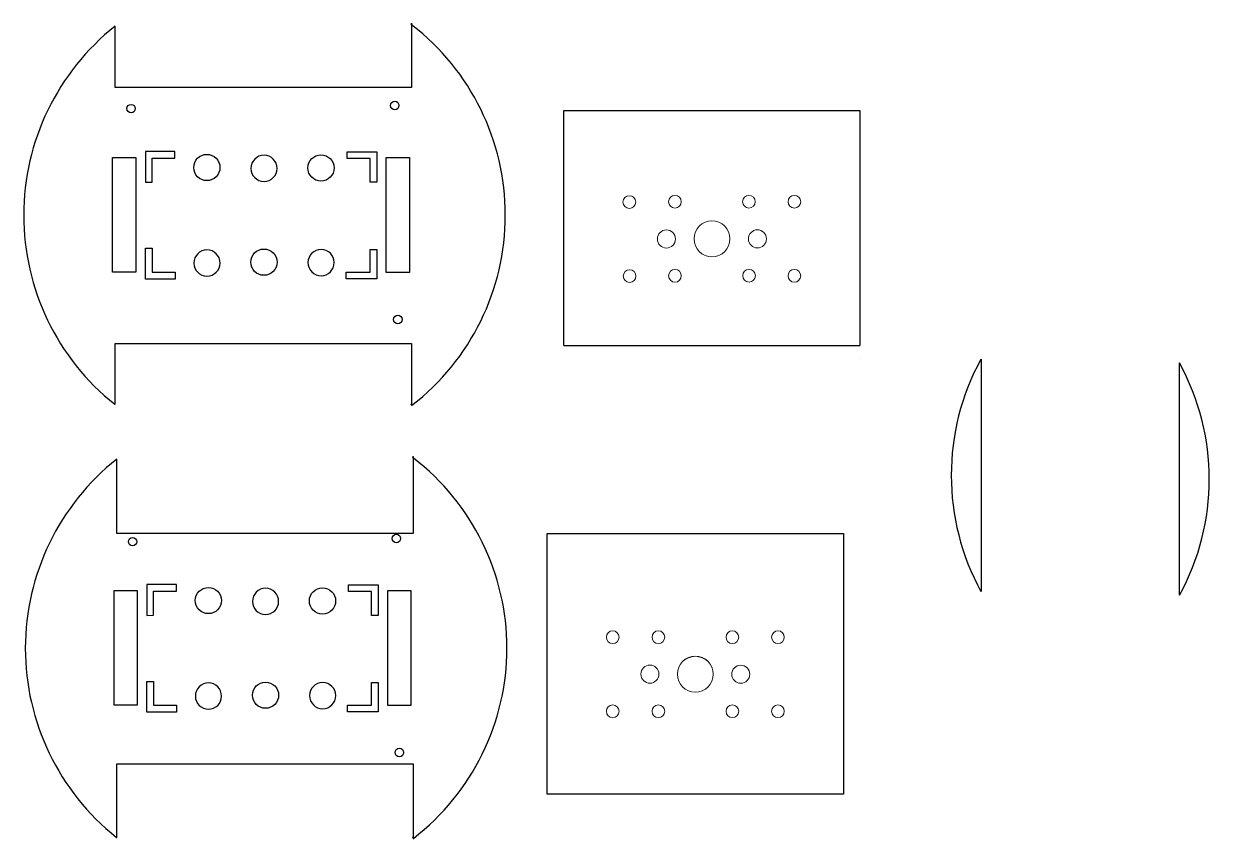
# Model space of a CAD drawing. Header units: inches. Extents: x 3 to 14, y -7.6 to 0.
import ezdxf

# ---------------------------------------------------------------- set-up
doc = ezdxf.new("R2010")
doc.units = ezdxf.units.IN
doc.layers.get('0').update_dxf_attribs({"linetype": 'CONTINUOUS', "lineweight": 0})
doc.layers.add('SST', color=7, linetype='ByLayer')

msp = doc.modelspace()

# ---------------------------------------------------------------- linework, layer by layer
at = {"linetype": 'CONTINUOUS'}
for centre, radius in [((8.588, -1.69), 0.0591), ((9.012, -1.687), 0.0591), ((9.7, -1.686), 0.0591), ((10.124, -1.687), 0.0591), ((9.357, -2.032), 0.167), ((9.357, -2.032), 0.167), ((8.933, -2.033), 0.0842), ((9.78, -2.032), 0.0842), ((9.702, -2.375), 0.0591), ((8.59, -2.379), 0.0591), ((9.012, -2.376), 0.0591), ((10.124, -2.376), 0.0591), ((8.434, -5.739), 0.0591), ((8.858, -5.739), 0.0591), ((9.547, -5.739), 0.0591), ((9.97, -5.739), 0.0591), ((9.202, -6.084), 0.167), ((9.202, -6.083), 0.167), ((8.779, -6.083), 0.0842), ((9.625, -6.084), 0.0842), ((8.434, -6.428), 0.0591), ((8.858, -6.428), 0.0591), ((9.547, -6.428), 0.0591), ((9.97, -6.428), 0.0591)]:
    msp.add_circle(centre, radius, dxfattribs=at)
at = {"layer": 'SST', "linetype": 'CONTINUOUS'}
for p, q in [((7.977, -0.836), (10.734, -0.836)), ((7.977, -3.025), (7.977, -0.836)), ((10.734, -0.836), (10.734, -3.025)), ((3.779, -1.274), (3.995, -1.274)), ((3.779, -2.343), (3.779, -1.274)), ((3.995, -1.274), (3.995, -2.343)), ((6.326, -1.275), (6.542, -1.275)), ((6.326, -2.344), (6.326, -1.275)), ((6.542, -1.275), (6.542, -2.344)), ((3.995, -2.343), (3.779, -2.343)), ((6.542, -2.344), (6.326, -2.344)), ((7.977, -3.025), (10.734, -3.025)), ((10.736, -3.143), (10.736, -3.143)), ((11.86, -3.152), (11.86, -5.314)), ((13.707, -5.349), (13.707, -3.187)), ((7.822, -7.2), (7.822, -4.773)), ((7.822, -4.773), (10.58, -4.773)), ((10.58, -4.773), (10.58, -7.2)), ((3.794, -5.304), (4.009, -5.304)), ((3.794, -6.373), (3.794, -5.304)), ((4.009, -5.304), (4.009, -6.373)), ((6.341, -5.305), (6.556, -5.305)), ((6.341, -6.374), (6.341, -5.305)), ((6.556, -5.305), (6.556, -6.374)), ((4.009, -6.373), (3.794, -6.373)), ((6.556, -6.374), (6.341, -6.374)), ((10.58, -7.2), (7.822, -7.2)), ((10.581, -7.194), (10.581, -7.194))]:
    msp.add_line(p, q, dxfattribs=at)
for points in [[(3.804, -0.052, 0.482509), (3.8, -3.572), (3.804, -3.572), (3.804, -3.007), (4.002, -3.007), (4.002, -3.007), (6.365, -3.007), (6.552, -3.007), (6.561, -3.007), (6.561, -3.581), (6.565, -3.581, 0.491115), (6.565, -0.042), (6.561, -0.042), (6.561, -0.625), (6.366, -0.625), (6.366, -0.625), (3.804, -0.625), (3.804, -0.625), (3.804, -0.625), (3.804, -0.052)], [(3.819, -4.082, 0.482509), (3.815, -7.602), (3.819, -7.602), (3.819, -7.037), (3.819, -6.919), (5.784, -6.919), (6.391, -6.918), (6.576, -6.919), (6.576, -7.037), (6.576, -7.611), (6.58, -7.611, 0.491115), (6.58, -4.072), (6.576, -4.072), (6.577, -4.773), (4.831, -4.773), (4.831, -4.773), (3.819, -4.773), (3.819, -4.773), (3.819, -4.655), (3.819, -4.082)]]:
    msp.add_lwpolyline(points, format="xyb", dxfattribs=at)
for points in [[(6.556, -0.035, 1), (6.566, -0.035, 1)], [(4.535, -1.368, -1), (4.779, -1.368, -1)], [(5.067, -1.376, 1), (5.311, -1.376, 1)], [(5.597, -1.372, -1), (5.841, -1.372, -1)], [(4.536, -2.257, 1), (4.78, -2.257, 1)], [(5.066, -2.249, -1), (5.31, -2.249, -1)], [(5.598, -2.253, 1), (5.842, -2.253, 1)], [(6.556, -3.574, 1), (6.566, -3.574, 1)], [(6.571, -4.065, 1), (6.581, -4.065, 1)], [(4.549, -5.398, -1), (4.793, -5.398, -1)], [(5.081, -5.406, 1), (5.325, -5.406, 1)], [(5.611, -5.402, -1), (5.855, -5.402, -1)], [(4.55, -6.287, 1), (4.794, -6.287, 1)], [(5.081, -6.279, -1), (5.325, -6.279, -1)], [(5.612, -6.283, 1), (5.856, -6.283, 1)], [(6.571, -7.604, 1), (6.581, -7.604, 1)]]:
    msp.add_lwpolyline(points, format="xyb", close=True, dxfattribs=at)
for points in [[(4.147, -1.445), (4.147, -1.282), (4.36, -1.282), (4.36, -1.219), (4.085, -1.219), (4.085, -1.505), (4.147, -1.505), (4.147, -1.44)], [(6.175, -1.447), (6.175, -1.284), (5.962, -1.284), (5.962, -1.221), (6.237, -1.221), (6.237, -1.506), (6.175, -1.506), (6.175, -1.442)], [(4.148, -2.18), (4.148, -2.343), (4.361, -2.343), (4.361, -2.406), (4.086, -2.406), (4.086, -2.12), (4.148, -2.12), (4.148, -2.185)], [(6.012, -2.342), (6.175, -2.342), (6.175, -2.13), (6.238, -2.13), (6.238, -2.405), (5.952, -2.405), (5.952, -2.342), (6.017, -2.342)], [(4.161, -5.475), (4.161, -5.312), (4.374, -5.312), (4.374, -5.249), (4.099, -5.25), (4.1, -5.536), (4.162, -5.535), (4.161, -5.47)], [(6.189, -5.477), (6.189, -5.314), (5.976, -5.314), (5.976, -5.251), (6.251, -5.251), (6.251, -5.536), (6.189, -5.536), (6.189, -5.472)], [(4.162, -6.21), (4.162, -6.373), (4.375, -6.373), (4.375, -6.436), (4.1, -6.436), (4.1, -6.15), (4.162, -6.15), (4.162, -6.215)], [(6.026, -6.372), (6.189, -6.372), (6.189, -6.16), (6.252, -6.16), (6.252, -6.435), (5.966, -6.435), (5.966, -6.372), (6.031, -6.372)]]:
    msp.add_lwpolyline(points, dxfattribs=at)
for centre, radius in [((6.405, -0.791), 0.0394), ((3.952, -0.82), 0.0393), ((6.433, -2.782), 0.0401), ((3.966, -4.85), 0.0393), ((6.42, -4.821), 0.0394), ((6.448, -6.812), 0.0401)]:
    msp.add_circle(centre, radius, dxfattribs=at)
for centre, start, end in [((13.833, -4.233), 151.2923, 208.7161), ((11.734, -4.268), 331.2923, 28.7161)]:
    msp.add_arc(centre, 2.25, start, end, dxfattribs=at)

doc.saveas('drawing.dxf')
